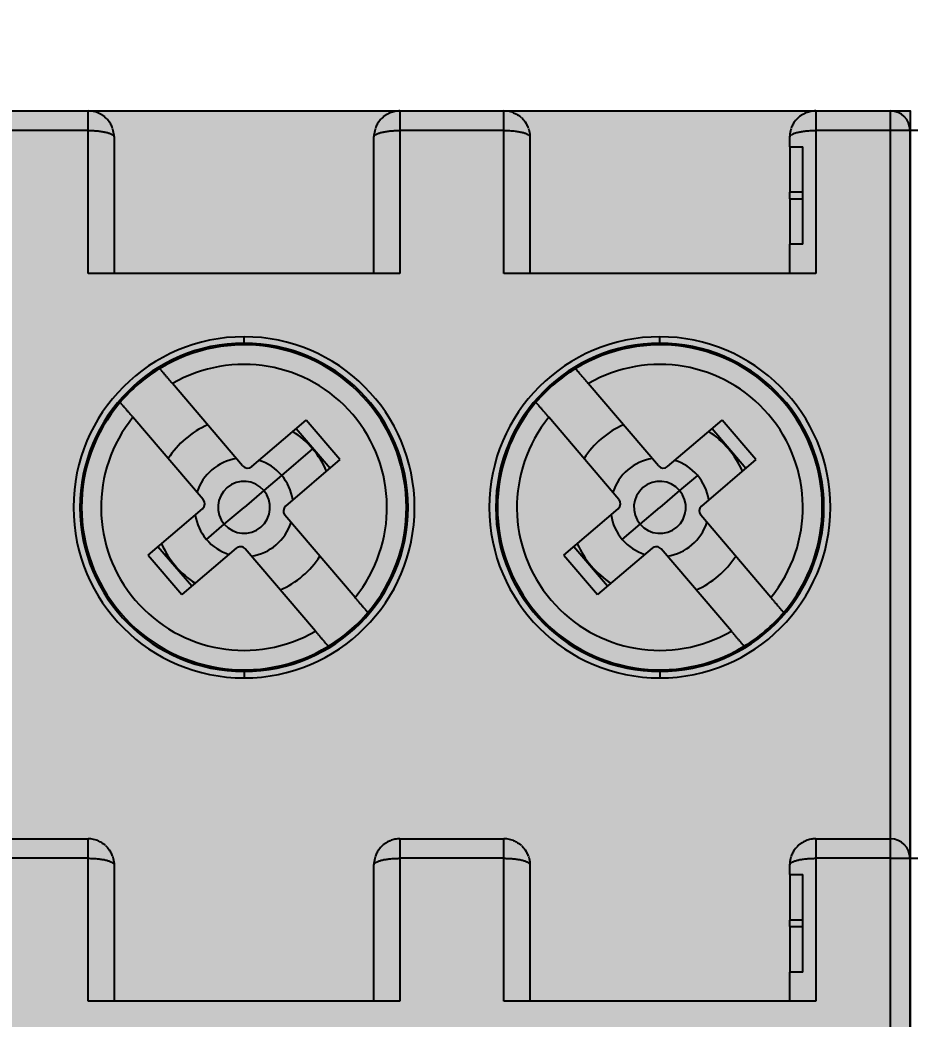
# Model space of a CAD drawing. Extents: x -20 to 1437, y -5898 to 436.
# Drawn here: x 928.25 to 941.94, y 103.17 to 118.56 of the extents above; entities that cross this region are included whole.
import ezdxf

# ---------------------------------------------------------------- set-up
doc = ezdxf.new("R2010")
doc.units = 0
doc.layers.add('MAIN-1', color=7, linetype='Continuous')
doc.layers.add('SYMS', color=7, linetype='Continuous')
doc.dimstyles.new('ISO-25', dxfattribs={"dimtxt": 2.5, "dimasz": 2.5, "dimexe": 1.25, "dimexo": 0.625, "dimtad": 1, "dimtxsty": 'Standard', "dimcen": 2.5, "dimadec": 0, "dimazin": 0, "dimtfac": 1, "dimtmove": 0, "dimatfit": 3, "dimfxl": 1, "dimarcsym": 0})

# ---------------------------------------------------------------- blocks, each defined once
blk = doc.blocks.new('*D43')
at = {"layer": 'Defpoints', "color": 0, "transparency": 16777216}
for p in [(1014.705, 432.767), (752.055, 274.435), (1014.705, -31.651)]:
    blk.add_point(p, dxfattribs=at)
at = {"layer": 'SYMS', "color": 0, "lineweight": -2, "transparency": 16777216}
for p, q in [((752.055, 275.06), (752.055, 434.017)), ((1014.705, -31.026), (1014.705, 434.017)), ((754.555, 432.767), (1012.205, 432.767))]:
    blk.add_line(p, q, dxfattribs=at)
at = {"layer": 'SYMS', "color": 0, "transparency": 16777216}
for points in [[(754.555, 433.183), (754.555, 432.35), (752.055, 432.767)], [(1012.205, 433.183), (1012.205, 432.35), (1014.705, 432.767)]]:
    blk.add_solid(points, dxfattribs=at)
at = {"layer": 'SYMS', "color": 0, "transparency": 16777216, "insert": (883.38, 434.85), "char_height": 2.5, "attachment_point": 5}
blk.add_mtext('262,65', dxfattribs=at)

msp = doc.modelspace()

# ---------------------------------------------------------------- hatches: boundary and pattern name
at = {"layer": 'SYMS', "true_color": 0x636466}
h = msp.add_hatch(color=251, dxfattribs=at)
h.dxf.hatch_style = 1
h.paths.add_polyline_path([(915.044, 38.159), (941.944, 38.159), (941.944, 117.159), (915.044, 117.159)])

# ---------------------------------------------------------------- linework, layer by layer
at = {"layer": 'MAIN-1'}
for p, q in [((927.694, 117.159), (929.294, 117.159)), ((929.294, 117.159), (934.094, 117.159)), ((929.294, 116.859), (929.294, 117.159)), ((929.315, 117.158), (929.294, 117.159)), ((929.337, 117.157), (929.315, 117.158)), ((929.358, 117.154), (929.337, 117.157)), ((929.379, 117.15), (929.358, 117.154)), ((929.401, 117.144), (929.379, 117.15)), ((929.421, 117.138), (929.401, 117.144)), ((929.442, 117.131), (929.421, 117.138)), ((929.454, 117.126), (929.442, 117.131)), ((929.467, 117.119), (929.454, 117.126)), ((929.485, 117.11), (929.467, 117.119)), ((929.504, 117.099), (929.485, 117.11)), ((933.902, 117.11), (933.883, 117.099)), ((933.92, 117.119), (933.902, 117.11)), ((933.933, 117.125), (933.92, 117.119)), ((933.943, 117.129), (933.933, 117.125)), ((933.961, 117.136), (933.943, 117.129)), ((933.979, 117.142), (933.961, 117.136)), ((933.998, 117.147), (933.979, 117.142)), ((934.017, 117.152), (933.998, 117.147)), ((934.036, 117.155), (934.017, 117.152)), ((934.055, 117.157), (934.036, 117.155)), ((934.074, 117.159), (934.055, 117.157)), ((934.094, 117.159), (934.074, 117.159)), ((934.094, 117.159), (935.694, 117.159)), ((934.094, 117.159), (934.094, 116.859)), ((935.694, 117.159), (940.494, 117.159)), ((935.715, 117.158), (935.694, 117.159)), ((935.694, 116.859), (935.694, 117.159)), ((935.737, 117.157), (935.715, 117.158)), ((935.758, 117.154), (935.737, 117.157)), ((935.779, 117.15), (935.758, 117.154)), ((935.801, 117.144), (935.779, 117.15)), ((935.821, 117.138), (935.801, 117.144)), ((935.842, 117.131), (935.821, 117.138)), ((935.842, 117.131), (935.854, 117.126)), ((935.854, 117.126), (935.867, 117.119)), ((935.867, 117.119), (935.885, 117.11)), ((935.885, 117.11), (935.904, 117.099)), ((940.302, 117.11), (940.283, 117.099)), ((940.32, 117.119), (940.302, 117.11)), ((940.333, 117.125), (940.32, 117.119)), ((940.343, 117.129), (940.333, 117.125)), ((940.361, 117.136), (940.343, 117.129)), ((940.379, 117.142), (940.361, 117.136)), ((940.398, 117.147), (940.379, 117.142)), ((940.417, 117.152), (940.398, 117.147)), ((940.436, 117.155), (940.417, 117.152)), ((940.455, 117.157), (940.436, 117.155)), ((940.474, 117.159), (940.455, 117.157)), ((940.494, 117.159), (940.474, 117.159)), ((940.494, 117.159), (941.644, 117.159)), ((940.494, 117.159), (940.494, 116.859)), ((941.644, 116.859), (941.644, 117.159)), ((929.513, 117.093), (929.504, 117.099)), ((929.52, 117.089), (929.513, 117.093)), ((929.528, 117.083), (929.52, 117.089)), ((929.535, 117.078), (929.528, 117.083)), ((929.543, 117.072), (929.535, 117.078)), ((929.55, 117.066), (929.543, 117.072)), ((929.557, 117.06), (929.55, 117.066)), ((929.564, 117.054), (929.557, 117.06)), ((929.578, 117.041), (929.564, 117.054)), ((929.591, 117.027), (929.578, 117.041)), ((929.605, 117.01), (929.591, 117.027)), ((929.62, 116.99), (929.605, 117.01)), ((929.63, 116.975), (929.62, 116.99)), ((929.634, 116.969), (929.625, 116.984)), ((929.625, 116.984), (929.63, 116.975)), ((929.643, 116.954), (929.634, 116.969)), ((929.651, 116.939), (929.643, 116.954)), ((933.745, 116.954), (933.736, 116.939)), ((933.753, 116.969), (933.745, 116.954)), ((933.763, 116.984), (933.753, 116.969)), ((933.767, 116.99), (933.757, 116.975)), ((933.757, 116.975), (933.763, 116.984)), ((933.783, 117.01), (933.767, 116.99)), ((933.796, 117.027), (933.783, 117.01)), ((933.81, 117.041), (933.796, 117.027)), ((933.823, 117.054), (933.81, 117.041)), ((933.83, 117.06), (933.823, 117.054)), ((933.837, 117.066), (933.83, 117.06)), ((933.845, 117.072), (933.837, 117.066)), ((933.852, 117.078), (933.845, 117.072)), ((933.86, 117.083), (933.852, 117.078)), ((933.867, 117.089), (933.86, 117.083)), ((933.874, 117.093), (933.867, 117.089)), ((933.883, 117.099), (933.874, 117.093)), ((935.904, 117.099), (935.913, 117.093)), ((935.913, 117.093), (935.92, 117.089)), ((935.928, 117.083), (935.92, 117.089)), ((935.935, 117.078), (935.928, 117.083)), ((935.943, 117.072), (935.935, 117.078)), ((935.95, 117.066), (935.943, 117.072)), ((935.957, 117.06), (935.95, 117.066)), ((935.964, 117.054), (935.957, 117.06)), ((935.964, 117.054), (935.978, 117.041)), ((935.978, 117.041), (935.991, 117.027)), ((935.991, 117.027), (936.005, 117.01)), ((936.005, 117.01), (936.02, 116.99)), ((936.02, 116.99), (936.03, 116.975)), ((936.034, 116.969), (936.025, 116.984)), ((936.03, 116.975), (936.025, 116.984)), ((936.043, 116.954), (936.034, 116.969)), ((936.051, 116.939), (936.043, 116.954)), ((940.145, 116.954), (940.136, 116.939)), ((940.153, 116.969), (940.145, 116.954)), ((940.163, 116.984), (940.153, 116.969)), ((940.167, 116.99), (940.157, 116.975)), ((940.157, 116.975), (940.163, 116.984)), ((940.183, 117.01), (940.167, 116.99)), ((940.196, 117.027), (940.183, 117.01)), ((940.21, 117.041), (940.196, 117.027)), ((940.223, 117.054), (940.21, 117.041)), ((940.23, 117.06), (940.223, 117.054)), ((940.237, 117.066), (940.23, 117.06)), ((940.245, 117.072), (940.237, 117.066)), ((940.252, 117.078), (940.245, 117.072)), ((940.26, 117.083), (940.252, 117.078)), ((940.267, 117.089), (940.26, 117.083)), ((940.274, 117.093), (940.267, 117.089)), ((940.283, 117.099), (940.274, 117.093)), ((929.294, 116.859), (927.694, 116.859)), ((929.294, 114.659), (929.294, 116.859)), ((929.294, 116.859), (929.311, 116.859)), ((929.311, 116.859), (929.329, 116.858)), ((929.329, 116.858), (929.346, 116.858)), ((929.346, 116.858), (929.364, 116.857)), ((929.364, 116.857), (929.381, 116.856)), ((929.381, 116.856), (929.398, 116.855)), ((929.398, 116.855), (929.415, 116.854)), ((929.415, 116.854), (929.432, 116.853)), ((929.432, 116.853), (929.449, 116.851)), ((929.449, 116.851), (929.465, 116.849)), ((929.465, 116.849), (929.481, 116.848)), ((929.481, 116.848), (929.496, 116.845)), ((929.496, 116.845), (929.511, 116.843)), ((929.511, 116.843), (929.526, 116.84)), ((929.526, 116.84), (929.54, 116.838)), ((929.54, 116.838), (929.554, 116.835)), ((929.554, 116.835), (929.568, 116.832)), ((929.568, 116.832), (929.58, 116.829)), ((929.58, 116.829), (929.593, 116.826)), ((929.593, 116.826), (929.604, 116.822)), ((929.604, 116.822), (929.615, 116.819)), ((929.615, 116.819), (929.626, 116.815)), ((929.626, 116.815), (929.636, 116.811)), ((929.636, 116.811), (929.645, 116.807)), ((929.645, 116.807), (929.653, 116.803)), ((929.658, 116.923), (929.651, 116.939)), ((929.653, 116.803), (929.661, 116.799)), ((929.665, 116.907), (929.658, 116.923)), ((929.661, 116.799), (929.667, 116.795)), ((929.671, 116.891), (929.665, 116.907)), ((929.667, 116.795), (929.673, 116.791)), ((929.677, 116.874), (929.673, 116.885)), ((929.682, 116.854), (929.677, 116.874)), ((929.687, 116.829), (929.682, 116.854)), ((929.691, 116.805), (929.687, 116.829)), ((929.693, 116.78), (929.691, 116.805)), ((933.696, 116.805), (933.694, 116.78)), ((933.7, 116.829), (933.696, 116.805)), ((933.705, 116.854), (933.7, 116.829)), ((933.711, 116.874), (933.705, 116.854)), ((933.714, 116.885), (933.711, 116.874)), ((933.714, 116.791), (933.72, 116.795)), ((933.722, 116.907), (933.716, 116.891)), ((933.72, 116.795), (933.727, 116.799)), ((933.729, 116.923), (933.722, 116.907)), ((933.727, 116.799), (933.734, 116.803)), ((933.736, 116.939), (933.729, 116.923)), ((933.734, 116.803), (933.743, 116.807)), ((933.743, 116.807), (933.752, 116.811)), ((933.752, 116.811), (933.762, 116.815)), ((933.762, 116.815), (933.772, 116.819)), ((933.772, 116.819), (933.783, 116.822)), ((933.783, 116.822), (933.795, 116.826)), ((933.795, 116.826), (933.807, 116.829)), ((933.807, 116.829), (933.82, 116.832)), ((933.82, 116.832), (933.833, 116.835)), ((933.833, 116.835), (933.847, 116.838)), ((933.847, 116.838), (933.861, 116.84)), ((933.861, 116.84), (933.876, 116.843)), ((933.876, 116.843), (933.891, 116.845)), ((933.891, 116.845), (933.907, 116.848)), ((933.907, 116.848), (933.923, 116.849)), ((933.923, 116.849), (933.939, 116.851)), ((933.939, 116.851), (933.955, 116.853)), ((933.955, 116.853), (933.972, 116.854)), ((933.972, 116.854), (933.989, 116.855)), ((933.989, 116.855), (934.006, 116.856)), ((934.006, 116.856), (934.024, 116.857)), ((934.024, 116.857), (934.041, 116.858)), ((934.041, 116.858), (934.059, 116.858)), ((934.059, 116.858), (934.076, 116.859)), ((934.076, 116.859), (934.094, 116.859)), ((935.694, 116.859), (934.094, 116.859)), ((934.094, 116.859), (934.094, 114.659)), ((935.694, 114.659), (935.694, 116.859)), ((935.694, 116.859), (935.711, 116.859)), ((935.711, 116.859), (935.729, 116.858)), ((935.729, 116.858), (935.746, 116.858)), ((935.746, 116.858), (935.764, 116.857)), ((935.764, 116.857), (935.781, 116.856)), ((935.781, 116.856), (935.798, 116.855)), ((935.798, 116.855), (935.815, 116.854)), ((935.815, 116.854), (935.832, 116.853)), ((935.832, 116.853), (935.849, 116.851)), ((935.849, 116.851), (935.865, 116.849)), ((935.865, 116.849), (935.881, 116.848)), ((935.881, 116.848), (935.896, 116.845)), ((935.896, 116.845), (935.911, 116.843)), ((935.911, 116.843), (935.926, 116.84)), ((935.926, 116.84), (935.94, 116.838)), ((935.94, 116.838), (935.954, 116.835)), ((935.954, 116.835), (935.968, 116.832)), ((935.968, 116.832), (935.98, 116.829)), ((935.98, 116.829), (935.993, 116.826)), ((935.993, 116.826), (936.004, 116.822)), ((936.004, 116.822), (936.015, 116.819)), ((936.015, 116.819), (936.026, 116.815)), ((936.026, 116.815), (936.036, 116.811)), ((936.036, 116.811), (936.045, 116.807)), ((936.045, 116.807), (936.053, 116.803)), ((936.058, 116.923), (936.051, 116.939)), ((936.053, 116.803), (936.061, 116.799)), ((936.065, 116.907), (936.058, 116.923)), ((936.061, 116.799), (936.067, 116.795)), ((936.071, 116.891), (936.065, 116.907)), ((936.067, 116.795), (936.073, 116.791)), ((936.073, 116.885), (936.077, 116.874)), ((936.077, 116.874), (936.082, 116.854)), ((936.082, 116.854), (936.087, 116.829)), ((936.087, 116.829), (936.091, 116.805)), ((936.091, 116.805), (936.093, 116.78)), ((940.096, 116.805), (940.094, 116.78)), ((940.1, 116.829), (940.096, 116.805)), ((940.105, 116.854), (940.1, 116.829)), ((940.111, 116.874), (940.105, 116.854)), ((940.114, 116.885), (940.111, 116.874)), ((940.114, 116.791), (940.12, 116.795)), ((940.122, 116.907), (940.116, 116.891)), ((940.12, 116.795), (940.127, 116.799)), ((940.129, 116.923), (940.122, 116.907)), ((940.127, 116.799), (940.134, 116.803)), ((940.136, 116.939), (940.129, 116.923)), ((940.134, 116.803), (940.143, 116.807)), ((940.143, 116.807), (940.152, 116.811)), ((940.152, 116.811), (940.162, 116.815)), ((940.162, 116.815), (940.172, 116.819)), ((940.172, 116.819), (940.183, 116.822)), ((940.183, 116.822), (940.195, 116.826)), ((940.195, 116.826), (940.207, 116.829)), ((940.207, 116.829), (940.22, 116.832)), ((940.22, 116.832), (940.233, 116.835)), ((940.233, 116.835), (940.247, 116.838)), ((940.247, 116.838), (940.261, 116.84)), ((940.261, 116.84), (940.276, 116.843)), ((940.276, 116.843), (940.291, 116.845)), ((940.291, 116.845), (940.307, 116.848)), ((940.307, 116.848), (940.323, 116.849)), ((940.323, 116.849), (940.339, 116.851)), ((940.339, 116.851), (940.355, 116.853)), ((940.355, 116.853), (940.372, 116.854)), ((940.372, 116.854), (940.389, 116.855)), ((940.389, 116.855), (940.406, 116.856)), ((940.406, 116.856), (940.424, 116.857)), ((940.424, 116.857), (940.441, 116.858)), ((940.441, 116.858), (940.459, 116.858)), ((940.459, 116.858), (940.476, 116.859)), ((940.476, 116.859), (940.494, 116.859)), ((941.644, 116.859), (940.494, 116.859)), ((940.494, 116.859), (940.494, 114.659)), ((941.644, 105.959), (941.644, 116.859)), ((941.944, 116.859), (941.644, 116.859)), ((941.944, 116.859), (941.944, 105.659)), ((941.944, 105.659), (941.944, 116.859)), ((942.244, 116.859), (941.944, 116.859)), ((929.673, 116.791), (929.679, 116.786)), ((929.679, 116.786), (929.683, 116.782)), ((929.683, 116.782), (929.687, 116.778)), ((929.687, 116.778), (929.69, 116.773)), ((929.69, 116.773), (929.692, 116.769)), ((929.692, 116.769), (929.693, 116.764)), ((929.694, 116.759), (929.693, 116.78)), ((929.693, 116.764), (929.694, 116.759)), ((929.694, 116.759), (929.694, 114.659)), ((933.694, 116.78), (933.694, 116.759)), ((933.694, 116.764), (933.695, 116.769)), ((933.694, 116.759), (933.694, 116.764)), ((933.694, 114.659), (933.694, 116.759)), ((933.695, 116.769), (933.697, 116.773)), ((933.697, 116.773), (933.7, 116.778)), ((933.7, 116.778), (933.704, 116.782)), ((933.704, 116.782), (933.709, 116.786)), ((933.709, 116.786), (933.714, 116.791)), ((936.073, 116.791), (936.079, 116.786)), ((936.079, 116.786), (936.083, 116.782)), ((936.083, 116.782), (936.087, 116.778)), ((936.087, 116.778), (936.09, 116.773)), ((936.09, 116.773), (936.092, 116.769)), ((936.092, 116.769), (936.093, 116.764)), ((936.093, 116.78), (936.094, 116.759)), ((936.093, 116.764), (936.094, 116.759)), ((936.094, 116.759), (936.094, 114.659)), ((940.094, 116.78), (940.094, 116.759)), ((940.094, 116.764), (940.095, 116.769)), ((940.094, 116.759), (940.094, 116.764)), ((940.094, 116.609), (940.094, 116.759)), ((940.095, 116.769), (940.097, 116.773)), ((940.097, 116.773), (940.1, 116.778)), ((940.1, 116.778), (940.104, 116.782)), ((940.104, 116.782), (940.109, 116.786)), ((940.109, 116.786), (940.114, 116.791)), ((940.094, 116.609), (940.094, 115.909)), ((940.094, 116.609), (940.294, 116.609)), ((940.294, 115.109), (940.294, 116.609)), ((940.094, 115.809), (940.094, 115.909)), ((940.294, 115.909), (940.094, 115.909)), ((940.094, 115.809), (940.094, 115.109)), ((940.094, 115.809), (940.294, 115.809)), ((940.094, 114.659), (940.094, 115.109)), ((940.294, 115.109), (940.094, 115.109)), ((934.094, 114.659), (929.294, 114.659)), ((940.494, 114.659), (935.694, 114.659)), ((931.694, 113.584), (931.694, 113.684)), ((938.094, 113.584), (938.094, 113.684)), ((930.396, 113.195), (930.396, 113.196)), ((930.397, 113.194), (930.396, 113.195)), ((930.396, 113.195), (930.396, 113.195)), ((930.399, 113.192), (930.397, 113.194)), ((930.401, 113.19), (930.399, 113.192)), ((930.403, 113.187), (930.401, 113.19)), ((930.405, 113.184), (930.403, 113.187)), ((930.408, 113.181), (930.405, 113.184)), ((930.411, 113.177), (930.408, 113.181)), ((930.415, 113.173), (930.411, 113.177)), ((930.419, 113.168), (930.415, 113.173)), ((930.423, 113.163), (930.419, 113.168)), ((930.428, 113.158), (930.423, 113.163)), ((930.433, 113.152), (930.428, 113.158)), ((930.438, 113.146), (930.433, 113.152)), ((930.444, 113.139), (930.438, 113.146)), ((930.45, 113.132), (930.444, 113.139)), ((930.456, 113.125), (930.45, 113.132)), ((930.463, 113.117), (930.456, 113.125)), ((930.469, 113.109), (930.463, 113.117)), ((930.476, 113.101), (930.469, 113.109)), ((930.484, 113.092), (930.476, 113.101)), ((936.796, 113.195), (936.796, 113.196)), ((936.797, 113.194), (936.796, 113.195)), ((936.796, 113.195), (936.796, 113.195)), ((936.799, 113.192), (936.797, 113.194)), ((936.801, 113.19), (936.799, 113.192)), ((936.803, 113.187), (936.801, 113.19)), ((936.805, 113.184), (936.803, 113.187)), ((936.808, 113.181), (936.805, 113.184)), ((936.811, 113.177), (936.808, 113.181)), ((936.815, 113.173), (936.811, 113.177)), ((936.819, 113.168), (936.815, 113.173)), ((936.823, 113.163), (936.819, 113.168)), ((936.828, 113.158), (936.823, 113.163)), ((936.833, 113.152), (936.828, 113.158)), ((936.838, 113.146), (936.833, 113.152)), ((936.844, 113.139), (936.838, 113.146)), ((936.85, 113.132), (936.844, 113.139)), ((936.856, 113.125), (936.85, 113.132)), ((936.863, 113.117), (936.856, 113.125)), ((936.869, 113.109), (936.863, 113.117)), ((936.876, 113.101), (936.869, 113.109)), ((936.884, 113.092), (936.876, 113.101)), ((930.491, 113.084), (930.484, 113.092)), ((930.499, 113.075), (930.491, 113.084)), ((930.507, 113.065), (930.499, 113.075)), ((930.515, 113.056), (930.507, 113.065)), ((930.523, 113.046), (930.515, 113.056)), ((930.532, 113.036), (930.523, 113.046)), ((930.54, 113.026), (930.532, 113.036)), ((930.549, 113.016), (930.54, 113.026)), ((930.558, 113.006), (930.549, 113.016)), ((930.567, 112.995), (930.558, 113.006)), ((930.575, 112.985), (930.567, 112.995)), ((930.584, 112.975), (930.575, 112.985)), ((930.593, 112.964), (930.584, 112.975)), ((931.673, 111.699), (930.593, 112.964)), ((936.891, 113.084), (936.884, 113.092)), ((936.899, 113.075), (936.891, 113.084)), ((936.907, 113.065), (936.899, 113.075)), ((936.915, 113.056), (936.907, 113.065)), ((936.923, 113.046), (936.915, 113.056)), ((936.932, 113.036), (936.923, 113.046)), ((936.94, 113.026), (936.932, 113.036)), ((936.949, 113.016), (936.94, 113.026)), ((936.958, 113.006), (936.949, 113.016)), ((936.967, 112.995), (936.958, 113.006)), ((936.975, 112.985), (936.967, 112.995)), ((936.984, 112.975), (936.975, 112.985)), ((936.993, 112.964), (936.984, 112.975)), ((938.073, 111.699), (936.993, 112.964)), ((929.788, 112.675), (929.787, 112.676)), ((929.787, 112.676), (929.787, 112.676)), ((929.789, 112.674), (929.788, 112.675)), ((929.79, 112.673), (929.789, 112.674)), ((929.792, 112.67), (929.79, 112.673)), ((929.794, 112.668), (929.792, 112.67)), ((929.797, 112.665), (929.794, 112.668)), ((929.8, 112.662), (929.797, 112.665)), ((929.803, 112.658), (929.8, 112.662)), ((929.807, 112.654), (929.803, 112.658)), ((929.81, 112.649), (929.807, 112.654)), ((929.815, 112.644), (929.81, 112.649)), ((929.819, 112.638), (929.815, 112.644)), ((929.824, 112.633), (929.819, 112.638)), ((936.188, 112.675), (936.187, 112.676)), ((936.187, 112.676), (936.187, 112.676)), ((936.189, 112.674), (936.188, 112.675)), ((936.19, 112.673), (936.189, 112.674)), ((936.192, 112.67), (936.19, 112.673)), ((936.194, 112.668), (936.192, 112.67)), ((936.197, 112.665), (936.194, 112.668)), ((936.2, 112.662), (936.197, 112.665)), ((936.203, 112.658), (936.2, 112.662)), ((936.207, 112.654), (936.203, 112.658)), ((936.21, 112.649), (936.207, 112.654)), ((936.215, 112.644), (936.21, 112.649)), ((936.219, 112.638), (936.215, 112.644)), ((936.224, 112.633), (936.219, 112.638)), ((929.83, 112.626), (929.824, 112.633)), ((929.835, 112.62), (929.83, 112.626)), ((929.841, 112.613), (929.835, 112.62)), ((929.848, 112.605), (929.841, 112.613)), ((929.854, 112.598), (929.848, 112.605)), ((929.861, 112.59), (929.854, 112.598)), ((929.868, 112.582), (929.861, 112.59)), ((929.875, 112.573), (929.868, 112.582)), ((929.883, 112.564), (929.875, 112.573)), ((929.891, 112.555), (929.883, 112.564)), ((929.898, 112.546), (929.891, 112.555)), ((929.907, 112.536), (929.898, 112.546)), ((929.915, 112.527), (929.907, 112.536)), ((929.923, 112.517), (929.915, 112.527)), ((929.932, 112.507), (929.923, 112.517)), ((929.94, 112.497), (929.932, 112.507)), ((929.949, 112.486), (929.94, 112.497)), ((929.958, 112.476), (929.949, 112.486)), ((936.23, 112.626), (936.224, 112.633)), ((936.235, 112.62), (936.23, 112.626)), ((936.241, 112.613), (936.235, 112.62)), ((936.248, 112.605), (936.241, 112.613)), ((936.254, 112.598), (936.248, 112.605)), ((936.261, 112.59), (936.254, 112.598)), ((936.268, 112.582), (936.261, 112.59)), ((936.275, 112.573), (936.268, 112.582)), ((936.283, 112.564), (936.275, 112.573)), ((936.291, 112.555), (936.283, 112.564)), ((936.298, 112.546), (936.291, 112.555)), ((936.307, 112.536), (936.298, 112.546)), ((936.315, 112.527), (936.307, 112.536)), ((936.323, 112.517), (936.315, 112.527)), ((936.332, 112.507), (936.323, 112.517)), ((936.34, 112.497), (936.332, 112.507)), ((936.349, 112.486), (936.34, 112.497)), ((936.358, 112.476), (936.349, 112.486)), ((929.967, 112.466), (929.958, 112.476)), ((929.976, 112.455), (929.967, 112.466)), ((929.985, 112.445), (929.976, 112.455)), ((931.065, 111.18), (929.985, 112.445)), ((931.814, 111.688), (932.651, 112.402)), ((933.17, 111.794), (932.651, 112.402)), ((936.367, 112.466), (936.358, 112.476)), ((936.376, 112.455), (936.367, 112.466)), ((936.385, 112.445), (936.376, 112.455)), ((937.465, 111.18), (936.385, 112.445)), ((938.214, 111.688), (939.051, 112.402)), ((939.57, 111.794), (939.051, 112.402)), ((932.499, 112.272), (933.018, 111.664)), ((938.899, 112.272), (939.418, 111.664)), ((932.749, 111.96), (932.272, 111.552)), ((933.17, 111.794), (932.334, 111.079)), ((939.57, 111.794), (938.734, 111.079)), ((932.272, 111.552), (931.998, 111.319)), ((938.672, 111.552), (938.398, 111.319)), ((931.998, 111.319), (931.694, 111.059)), ((938.398, 111.319), (938.094, 111.059)), ((930.217, 110.324), (931.054, 111.039)), ((931.389, 110.799), (931.694, 111.059)), ((936.617, 110.324), (937.454, 111.039)), ((937.789, 110.799), (938.094, 111.059)), ((931.116, 110.566), (931.389, 110.799)), ((933.402, 109.673), (932.323, 110.938)), ((937.516, 110.566), (937.789, 110.799)), ((939.802, 109.673), (938.723, 110.938)), ((930.889, 109.846), (930.369, 110.454)), ((931.573, 110.43), (930.736, 109.716)), ((932.794, 109.154), (931.714, 110.419)), ((937.289, 109.846), (936.769, 110.454)), ((937.973, 110.43), (937.136, 109.716)), ((939.194, 109.154), (938.114, 110.419)), ((930.217, 110.324), (930.736, 109.716)), ((936.617, 110.324), (937.136, 109.716)), ((933.411, 109.663), (933.402, 109.673)), ((933.42, 109.652), (933.411, 109.663)), ((933.429, 109.642), (933.42, 109.652)), ((933.438, 109.632), (933.429, 109.642)), ((933.447, 109.621), (933.438, 109.632)), ((933.456, 109.611), (933.447, 109.621)), ((933.464, 109.601), (933.456, 109.611)), ((933.473, 109.591), (933.464, 109.601)), ((933.481, 109.582), (933.473, 109.591)), ((933.489, 109.572), (933.481, 109.582)), ((933.497, 109.563), (933.489, 109.572)), ((933.505, 109.554), (933.497, 109.563)), ((939.811, 109.663), (939.802, 109.673)), ((939.82, 109.652), (939.811, 109.663)), ((939.829, 109.642), (939.82, 109.652)), ((939.838, 109.632), (939.829, 109.642)), ((939.847, 109.621), (939.838, 109.632)), ((939.856, 109.611), (939.847, 109.621)), ((939.864, 109.601), (939.856, 109.611)), ((939.873, 109.591), (939.864, 109.601)), ((939.881, 109.582), (939.873, 109.591)), ((939.889, 109.572), (939.881, 109.582)), ((939.897, 109.563), (939.889, 109.572)), ((939.905, 109.554), (939.897, 109.563)), ((933.512, 109.545), (933.505, 109.554)), ((933.519, 109.536), (933.512, 109.545)), ((933.526, 109.528), (933.519, 109.536)), ((933.533, 109.52), (933.526, 109.528)), ((933.54, 109.513), (933.533, 109.52)), ((933.546, 109.505), (933.54, 109.513)), ((933.552, 109.498), (933.546, 109.505)), ((933.558, 109.492), (933.552, 109.498)), ((933.563, 109.485), (933.558, 109.492)), ((933.568, 109.48), (933.563, 109.485)), ((933.573, 109.474), (933.568, 109.48)), ((933.577, 109.469), (933.573, 109.474)), ((933.581, 109.464), (933.577, 109.469)), ((933.584, 109.46), (933.581, 109.464)), ((933.588, 109.456), (933.584, 109.46)), ((933.591, 109.453), (933.588, 109.456)), ((933.593, 109.45), (933.591, 109.453)), ((933.595, 109.447), (933.593, 109.45)), ((933.597, 109.445), (933.595, 109.447)), ((933.598, 109.444), (933.597, 109.445)), ((933.599, 109.443), (933.598, 109.444)), ((933.6, 109.442), (933.599, 109.443)), ((933.6, 109.442), (933.6, 109.442)), ((939.912, 109.545), (939.905, 109.554)), ((939.919, 109.536), (939.912, 109.545)), ((939.926, 109.528), (939.919, 109.536)), ((939.933, 109.52), (939.926, 109.528)), ((939.94, 109.513), (939.933, 109.52)), ((939.946, 109.505), (939.94, 109.513)), ((939.952, 109.498), (939.946, 109.505)), ((939.958, 109.492), (939.952, 109.498)), ((939.963, 109.485), (939.958, 109.492)), ((939.968, 109.48), (939.963, 109.485)), ((939.973, 109.474), (939.968, 109.48)), ((939.977, 109.469), (939.973, 109.474)), ((939.981, 109.464), (939.977, 109.469)), ((939.984, 109.46), (939.981, 109.464)), ((939.988, 109.456), (939.984, 109.46)), ((939.991, 109.453), (939.988, 109.456)), ((939.993, 109.45), (939.991, 109.453)), ((939.995, 109.447), (939.993, 109.45)), ((939.997, 109.445), (939.995, 109.447)), ((939.998, 109.444), (939.997, 109.445)), ((939.999, 109.443), (939.998, 109.444)), ((940, 109.442), (939.999, 109.443)), ((940, 109.442), (940, 109.442)), ((932.803, 109.143), (932.794, 109.154)), ((932.812, 109.133), (932.803, 109.143)), ((932.821, 109.122), (932.812, 109.133)), ((932.83, 109.112), (932.821, 109.122)), ((932.838, 109.102), (932.83, 109.112)), ((932.847, 109.092), (932.838, 109.102)), ((939.203, 109.143), (939.194, 109.154)), ((939.212, 109.133), (939.203, 109.143)), ((939.221, 109.122), (939.212, 109.133)), ((939.23, 109.112), (939.221, 109.122)), ((939.238, 109.102), (939.23, 109.112)), ((939.247, 109.092), (939.238, 109.102)), ((932.856, 109.082), (932.847, 109.092)), ((932.864, 109.072), (932.856, 109.082)), ((932.872, 109.062), (932.864, 109.072)), ((932.881, 109.053), (932.872, 109.062)), ((932.888, 109.043), (932.881, 109.053)), ((932.896, 109.034), (932.888, 109.043)), ((932.904, 109.025), (932.896, 109.034)), ((932.911, 109.017), (932.904, 109.025)), ((932.918, 109.009), (932.911, 109.017)), ((932.925, 109.001), (932.918, 109.009)), ((932.931, 108.993), (932.925, 109.001)), ((932.938, 108.986), (932.931, 108.993)), ((932.943, 108.979), (932.938, 108.986)), ((932.949, 108.972), (932.943, 108.979)), ((932.954, 108.966), (932.949, 108.972)), ((932.959, 108.96), (932.954, 108.966)), ((932.964, 108.955), (932.959, 108.96)), ((932.968, 108.95), (932.964, 108.955)), ((932.972, 108.945), (932.968, 108.95)), ((939.256, 109.082), (939.247, 109.092)), ((939.264, 109.072), (939.256, 109.082)), ((939.272, 109.062), (939.264, 109.072)), ((939.281, 109.053), (939.272, 109.062)), ((939.288, 109.043), (939.281, 109.053)), ((939.296, 109.034), (939.288, 109.043)), ((939.304, 109.025), (939.296, 109.034)), ((939.311, 109.017), (939.304, 109.025)), ((939.318, 109.009), (939.311, 109.017)), ((939.325, 109.001), (939.318, 109.009)), ((939.331, 108.993), (939.325, 109.001)), ((939.338, 108.986), (939.331, 108.993)), ((939.343, 108.979), (939.338, 108.986)), ((939.349, 108.972), (939.343, 108.979)), ((939.354, 108.966), (939.349, 108.972)), ((939.359, 108.96), (939.354, 108.966)), ((939.364, 108.955), (939.359, 108.96)), ((939.368, 108.95), (939.364, 108.955)), ((939.372, 108.945), (939.368, 108.95)), ((932.976, 108.941), (932.972, 108.945)), ((932.979, 108.937), (932.976, 108.941)), ((932.982, 108.933), (932.979, 108.937)), ((932.985, 108.931), (932.982, 108.933)), ((932.987, 108.928), (932.985, 108.931)), ((932.989, 108.926), (932.987, 108.928)), ((932.99, 108.924), (932.989, 108.926)), ((932.991, 108.923), (932.99, 108.924)), ((932.992, 108.923), (932.991, 108.923)), ((932.992, 108.922), (932.992, 108.923)), ((939.376, 108.941), (939.372, 108.945)), ((939.379, 108.937), (939.376, 108.941)), ((939.382, 108.933), (939.379, 108.937)), ((939.385, 108.931), (939.382, 108.933)), ((939.387, 108.928), (939.385, 108.931)), ((939.389, 108.926), (939.387, 108.928)), ((939.39, 108.924), (939.389, 108.926)), ((939.391, 108.923), (939.39, 108.924)), ((939.392, 108.923), (939.391, 108.923)), ((939.392, 108.922), (939.392, 108.923)), ((931.694, 108.534), (931.694, 108.434)), ((938.094, 108.534), (938.094, 108.434)), ((927.694, 105.959), (929.294, 105.959)), ((929.315, 105.958), (929.294, 105.959)), ((929.294, 105.659), (929.294, 105.959)), ((929.337, 105.957), (929.315, 105.958)), ((929.358, 105.954), (929.337, 105.957)), ((929.379, 105.95), (929.358, 105.954)), ((929.401, 105.944), (929.379, 105.95)), ((929.421, 105.938), (929.401, 105.944)), ((929.442, 105.931), (929.421, 105.938)), ((929.442, 105.931), (929.454, 105.926)), ((929.454, 105.926), (929.467, 105.919)), ((929.467, 105.919), (929.485, 105.91)), ((929.485, 105.91), (929.504, 105.899)), ((929.504, 105.899), (929.513, 105.893)), ((929.513, 105.893), (929.52, 105.889)), ((929.528, 105.883), (929.52, 105.889)), ((929.535, 105.878), (929.528, 105.883)), ((929.543, 105.872), (929.535, 105.878)), ((929.55, 105.866), (929.543, 105.872)), ((933.845, 105.872), (933.837, 105.866)), ((933.852, 105.878), (933.845, 105.872)), ((933.86, 105.883), (933.852, 105.878)), ((933.867, 105.889), (933.86, 105.883)), ((933.874, 105.893), (933.867, 105.889)), ((933.883, 105.899), (933.874, 105.893)), ((933.902, 105.91), (933.883, 105.899)), ((933.92, 105.919), (933.902, 105.91)), ((933.933, 105.925), (933.92, 105.919)), ((933.943, 105.929), (933.933, 105.925)), ((933.961, 105.936), (933.943, 105.929)), ((933.979, 105.942), (933.961, 105.936)), ((933.998, 105.947), (933.979, 105.942)), ((934.017, 105.952), (933.998, 105.947)), ((934.036, 105.955), (934.017, 105.952)), ((934.055, 105.957), (934.036, 105.955)), ((934.074, 105.959), (934.055, 105.957)), ((934.094, 105.959), (934.074, 105.959)), ((934.094, 105.959), (935.694, 105.959)), ((934.094, 105.959), (934.094, 105.659)), ((935.715, 105.958), (935.694, 105.959)), ((935.694, 105.659), (935.694, 105.959)), ((935.737, 105.957), (935.715, 105.958)), ((935.758, 105.954), (935.737, 105.957)), ((935.779, 105.95), (935.758, 105.954)), ((935.801, 105.944), (935.779, 105.95)), ((935.821, 105.938), (935.801, 105.944)), ((935.842, 105.931), (935.821, 105.938)), ((935.842, 105.931), (935.854, 105.926)), ((935.854, 105.926), (935.867, 105.919)), ((935.867, 105.919), (935.885, 105.91)), ((935.885, 105.91), (935.904, 105.899)), ((935.904, 105.899), (935.913, 105.893)), ((935.913, 105.893), (935.92, 105.889)), ((935.928, 105.883), (935.92, 105.889)), ((935.935, 105.878), (935.928, 105.883)), ((935.943, 105.872), (935.935, 105.878)), ((935.95, 105.866), (935.943, 105.872)), ((940.245, 105.872), (940.237, 105.866)), ((940.252, 105.878), (940.245, 105.872)), ((940.26, 105.883), (940.252, 105.878)), ((940.267, 105.889), (940.26, 105.883)), ((940.274, 105.893), (940.267, 105.889)), ((940.283, 105.899), (940.274, 105.893)), ((940.302, 105.91), (940.283, 105.899)), ((940.32, 105.919), (940.302, 105.91)), ((940.333, 105.925), (940.32, 105.919)), ((940.343, 105.929), (940.333, 105.925)), ((940.361, 105.936), (940.343, 105.929)), ((940.379, 105.942), (940.361, 105.936)), ((940.398, 105.947), (940.379, 105.942)), ((940.417, 105.952), (940.398, 105.947)), ((940.436, 105.955), (940.417, 105.952)), ((940.455, 105.957), (940.436, 105.955)), ((940.474, 105.959), (940.455, 105.957)), ((940.494, 105.959), (940.474, 105.959)), ((940.494, 105.959), (941.644, 105.959)), ((940.494, 105.959), (940.494, 105.659)), ((941.644, 105.659), (941.644, 105.959)), ((929.557, 105.86), (929.55, 105.866)), ((929.564, 105.854), (929.557, 105.86)), ((929.564, 105.854), (929.578, 105.841)), ((929.578, 105.841), (929.591, 105.827)), ((929.591, 105.827), (929.605, 105.81)), ((929.605, 105.81), (929.62, 105.79)), ((929.62, 105.79), (929.63, 105.775)), ((929.634, 105.769), (929.625, 105.784)), ((929.63, 105.775), (929.625, 105.784)), ((929.643, 105.754), (929.634, 105.769)), ((929.651, 105.739), (929.643, 105.754)), ((929.658, 105.723), (929.651, 105.739)), ((929.665, 105.707), (929.658, 105.723)), ((933.729, 105.723), (933.722, 105.707)), ((933.736, 105.739), (933.729, 105.723)), ((933.745, 105.754), (933.736, 105.739)), ((933.753, 105.769), (933.745, 105.754)), ((933.763, 105.784), (933.753, 105.769)), ((933.767, 105.79), (933.757, 105.775)), ((933.757, 105.775), (933.763, 105.784)), ((933.783, 105.81), (933.767, 105.79)), ((933.796, 105.827), (933.783, 105.81)), ((933.81, 105.841), (933.796, 105.827)), ((933.823, 105.854), (933.81, 105.841)), ((933.83, 105.86), (933.823, 105.854)), ((933.837, 105.866), (933.83, 105.86)), ((935.957, 105.86), (935.95, 105.866)), ((935.964, 105.854), (935.957, 105.86)), ((935.964, 105.854), (935.978, 105.841)), ((935.978, 105.841), (935.991, 105.827)), ((935.991, 105.827), (936.005, 105.81)), ((936.005, 105.81), (936.02, 105.79)), ((936.02, 105.79), (936.03, 105.775)), ((936.034, 105.769), (936.025, 105.784)), ((936.03, 105.775), (936.025, 105.784)), ((936.043, 105.754), (936.034, 105.769)), ((936.051, 105.739), (936.043, 105.754)), ((936.058, 105.723), (936.051, 105.739)), ((936.065, 105.707), (936.058, 105.723)), ((940.129, 105.723), (940.122, 105.707)), ((940.136, 105.739), (940.129, 105.723)), ((940.145, 105.754), (940.136, 105.739)), ((940.153, 105.769), (940.145, 105.754)), ((940.163, 105.784), (940.153, 105.769)), ((940.167, 105.79), (940.157, 105.775)), ((940.157, 105.775), (940.163, 105.784)), ((940.183, 105.81), (940.167, 105.79)), ((940.196, 105.827), (940.183, 105.81)), ((940.21, 105.841), (940.196, 105.827)), ((940.223, 105.854), (940.21, 105.841)), ((940.23, 105.86), (940.223, 105.854)), ((940.237, 105.866), (940.23, 105.86)), ((929.294, 105.659), (927.694, 105.659)), ((929.294, 103.459), (929.294, 105.659)), ((929.294, 105.659), (929.311, 105.659)), ((929.311, 105.659), (929.329, 105.658)), ((929.329, 105.658), (929.346, 105.658)), ((929.346, 105.658), (929.364, 105.657)), ((929.364, 105.657), (929.381, 105.656)), ((929.381, 105.656), (929.398, 105.655)), ((929.398, 105.655), (929.415, 105.654)), ((929.415, 105.654), (929.432, 105.653)), ((929.432, 105.653), (929.449, 105.651)), ((929.449, 105.651), (929.465, 105.649)), ((929.465, 105.649), (929.481, 105.648)), ((929.481, 105.648), (929.496, 105.645)), ((929.496, 105.645), (929.511, 105.643)), ((929.511, 105.643), (929.526, 105.64)), ((929.526, 105.64), (929.54, 105.638)), ((929.54, 105.638), (929.554, 105.635)), ((929.554, 105.635), (929.568, 105.632)), ((929.568, 105.632), (929.58, 105.629)), ((929.58, 105.629), (929.593, 105.626)), ((929.593, 105.626), (929.604, 105.622)), ((929.604, 105.622), (929.615, 105.619)), ((929.615, 105.619), (929.626, 105.615)), ((929.626, 105.615), (929.636, 105.611)), ((929.636, 105.611), (929.645, 105.607)), ((929.645, 105.607), (929.653, 105.603)), ((929.653, 105.603), (929.661, 105.599)), ((929.661, 105.599), (929.667, 105.595)), ((929.671, 105.691), (929.665, 105.707)), ((929.667, 105.595), (929.673, 105.591)), ((929.673, 105.685), (929.677, 105.674)), ((929.673, 105.591), (929.679, 105.586)), ((929.677, 105.674), (929.682, 105.654)), ((929.679, 105.586), (929.683, 105.582)), ((929.682, 105.654), (929.687, 105.629)), ((929.683, 105.582), (929.687, 105.578)), ((929.687, 105.629), (929.691, 105.605)), ((929.687, 105.578), (929.69, 105.573)), ((929.69, 105.573), (929.692, 105.569)), ((929.691, 105.605), (929.693, 105.58)), ((929.692, 105.569), (929.693, 105.564)), ((929.693, 105.58), (929.694, 105.559)), ((929.693, 105.564), (929.694, 105.559)), ((933.696, 105.605), (933.694, 105.58)), ((933.694, 105.58), (933.694, 105.559)), ((933.694, 105.564), (933.695, 105.569)), ((933.694, 105.559), (933.694, 105.564)), ((933.695, 105.569), (933.697, 105.573)), ((933.7, 105.629), (933.696, 105.605)), ((933.697, 105.573), (933.7, 105.578)), ((933.705, 105.654), (933.7, 105.629)), ((933.7, 105.578), (933.704, 105.582)), ((933.704, 105.582), (933.709, 105.586)), ((933.711, 105.674), (933.705, 105.654)), ((933.709, 105.586), (933.714, 105.591)), ((933.714, 105.685), (933.711, 105.674)), ((933.714, 105.591), (933.72, 105.595)), ((933.722, 105.707), (933.716, 105.691)), ((933.72, 105.595), (933.727, 105.599)), ((933.727, 105.599), (933.734, 105.603)), ((933.734, 105.603), (933.743, 105.607)), ((933.743, 105.607), (933.752, 105.611)), ((933.752, 105.611), (933.762, 105.615)), ((933.762, 105.615), (933.772, 105.619)), ((933.772, 105.619), (933.783, 105.622)), ((933.783, 105.622), (933.795, 105.626)), ((933.795, 105.626), (933.807, 105.629)), ((933.807, 105.629), (933.82, 105.632)), ((933.82, 105.632), (933.833, 105.635)), ((933.833, 105.635), (933.847, 105.638)), ((933.847, 105.638), (933.861, 105.64)), ((933.861, 105.64), (933.876, 105.643)), ((933.876, 105.643), (933.891, 105.645)), ((933.891, 105.645), (933.907, 105.648)), ((933.907, 105.648), (933.923, 105.649)), ((933.923, 105.649), (933.939, 105.651)), ((933.939, 105.651), (933.955, 105.653)), ((933.955, 105.653), (933.972, 105.654)), ((933.972, 105.654), (933.989, 105.655)), ((933.989, 105.655), (934.006, 105.656)), ((934.006, 105.656), (934.024, 105.657)), ((934.024, 105.657), (934.041, 105.658)), ((934.041, 105.658), (934.059, 105.658)), ((934.059, 105.658), (934.076, 105.659)), ((934.076, 105.659), (934.094, 105.659)), ((935.694, 105.659), (934.094, 105.659)), ((934.094, 105.659), (934.094, 103.459)), ((935.694, 103.459), (935.694, 105.659)), ((935.694, 105.659), (935.711, 105.659)), ((935.711, 105.659), (935.729, 105.658)), ((935.729, 105.658), (935.746, 105.658)), ((935.746, 105.658), (935.764, 105.657)), ((935.764, 105.657), (935.781, 105.656)), ((935.781, 105.656), (935.798, 105.655)), ((935.798, 105.655), (935.815, 105.654)), ((935.815, 105.654), (935.832, 105.653)), ((935.832, 105.653), (935.849, 105.651)), ((935.849, 105.651), (935.865, 105.649)), ((935.865, 105.649), (935.881, 105.648)), ((935.881, 105.648), (935.896, 105.645)), ((935.896, 105.645), (935.911, 105.643)), ((935.911, 105.643), (935.926, 105.64)), ((935.926, 105.64), (935.94, 105.638)), ((935.94, 105.638), (935.954, 105.635)), ((935.954, 105.635), (935.968, 105.632)), ((935.968, 105.632), (935.98, 105.629)), ((935.98, 105.629), (935.993, 105.626)), ((935.993, 105.626), (936.004, 105.622)), ((936.004, 105.622), (936.015, 105.619)), ((936.015, 105.619), (936.026, 105.615)), ((936.026, 105.615), (936.036, 105.611)), ((936.036, 105.611), (936.045, 105.607)), ((936.045, 105.607), (936.053, 105.603)), ((936.053, 105.603), (936.061, 105.599)), ((936.061, 105.599), (936.067, 105.595)), ((936.071, 105.691), (936.065, 105.707)), ((936.067, 105.595), (936.073, 105.591)), ((936.073, 105.685), (936.077, 105.674)), ((936.073, 105.591), (936.079, 105.586)), ((936.077, 105.674), (936.082, 105.654)), ((936.079, 105.586), (936.083, 105.582)), ((936.082, 105.654), (936.087, 105.629)), ((936.083, 105.582), (936.087, 105.578)), ((936.087, 105.629), (936.091, 105.605)), ((936.087, 105.578), (936.09, 105.573)), ((936.09, 105.573), (936.092, 105.569)), ((936.091, 105.605), (936.093, 105.58)), ((936.092, 105.569), (936.093, 105.564)), ((936.093, 105.58), (936.094, 105.559)), ((936.093, 105.564), (936.094, 105.559)), ((940.096, 105.605), (940.094, 105.58)), ((940.094, 105.58), (940.094, 105.559)), ((940.094, 105.564), (940.095, 105.569)), ((940.094, 105.559), (940.094, 105.564)), ((940.095, 105.569), (940.097, 105.573)), ((940.1, 105.629), (940.096, 105.605)), ((940.097, 105.573), (940.1, 105.578)), ((940.105, 105.654), (940.1, 105.629)), ((940.1, 105.578), (940.104, 105.582)), ((940.104, 105.582), (940.109, 105.586)), ((940.111, 105.674), (940.105, 105.654)), ((940.109, 105.586), (940.114, 105.591)), ((940.114, 105.685), (940.111, 105.674)), ((940.114, 105.591), (940.12, 105.595)), ((940.122, 105.707), (940.116, 105.691)), ((940.12, 105.595), (940.127, 105.599)), ((940.127, 105.599), (940.134, 105.603)), ((940.134, 105.603), (940.143, 105.607)), ((940.143, 105.607), (940.152, 105.611)), ((940.152, 105.611), (940.162, 105.615)), ((940.162, 105.615), (940.172, 105.619)), ((940.172, 105.619), (940.183, 105.622)), ((940.183, 105.622), (940.195, 105.626)), ((940.195, 105.626), (940.207, 105.629)), ((940.207, 105.629), (940.22, 105.632)), ((940.22, 105.632), (940.233, 105.635)), ((940.233, 105.635), (940.247, 105.638)), ((940.247, 105.638), (940.261, 105.64)), ((940.261, 105.64), (940.276, 105.643)), ((940.276, 105.643), (940.291, 105.645)), ((940.291, 105.645), (940.307, 105.648)), ((940.307, 105.648), (940.323, 105.649)), ((940.323, 105.649), (940.339, 105.651)), ((940.339, 105.651), (940.355, 105.653)), ((940.355, 105.653), (940.372, 105.654)), ((940.372, 105.654), (940.389, 105.655)), ((940.389, 105.655), (940.406, 105.656)), ((940.406, 105.656), (940.424, 105.657)), ((940.424, 105.657), (940.441, 105.658)), ((940.441, 105.658), (940.459, 105.658)), ((940.459, 105.658), (940.476, 105.659)), ((940.476, 105.659), (940.494, 105.659)), ((941.644, 105.659), (940.494, 105.659)), ((940.494, 105.659), (940.494, 103.459)), ((941.644, 96.059), (941.644, 105.659)), ((941.644, 105.659), (941.944, 105.659)), ((941.944, 105.659), (941.944, 96.059)), ((941.944, 96.059), (941.944, 105.659)), ((941.944, 105.659), (942.244, 105.659)), ((929.694, 105.559), (929.694, 103.459)), ((933.694, 103.459), (933.694, 105.559)), ((936.094, 105.559), (936.094, 103.459)), ((940.094, 105.409), (940.094, 105.559)), ((940.094, 105.409), (940.094, 104.709)), ((940.094, 105.409), (940.294, 105.409)), ((940.294, 103.909), (940.294, 105.409)), ((940.094, 104.609), (940.094, 104.709)), ((940.294, 104.709), (940.094, 104.709)), ((940.094, 104.609), (940.094, 103.909)), ((940.094, 104.609), (940.294, 104.609)), ((940.094, 103.459), (940.094, 103.909)), ((940.294, 103.909), (940.094, 103.909)), ((934.094, 103.459), (929.294, 103.459)), ((940.494, 103.459), (935.694, 103.459))]:
    msp.add_line(p, q, dxfattribs=at)
for centre, radius, start, end in [((941.644, 116.859), 0.3, 0, 90), ((931.694, 111.059), 2.625, 0, 180), ((931.694, 111.059), 2.525, 90, 270), ((931.694, 111.059), 2.525, 270, 90), ((938.094, 111.059), 2.625, 0, 180), ((938.094, 111.059), 2.525, 90, 270), ((938.094, 111.059), 2.525, 270, 90), ((931.694, 111.059), 2.5, 319.6927, 121.2789), ((938.094, 111.059), 2.5, 319.6927, 121.2789), ((931.694, 111.059), 2.2, 320.9615, 120.0101), ((938.094, 111.059), 2.2, 320.9615, 120.0101), ((931.694, 111.059), 2.5, 121.2789, 130.4858), ((938.094, 111.059), 2.5, 121.2789, 130.4858), ((931.694, 111.059), 2.5, 130.4858, 139.6927), ((938.094, 111.059), 2.5, 130.4858, 139.6927), ((931.694, 111.059), 2.5, 139.6927, 301.2789), ((938.094, 111.059), 2.5, 139.6927, 301.2789), ((931.694, 111.059), 2.2, 140.9615, 300.0101), ((938.094, 111.059), 2.2, 140.9615, 300.0101), ((931.694, 111.059), 1.388, 113.7325, 147.2391), ((931.694, 111.059), 1.388, 40.4858, 57.239), ((938.094, 111.059), 1.388, 113.7325, 147.2391), ((938.094, 111.059), 1.388, 40.4858, 57.239), ((931.694, 111.059), 1.388, 23.7326, 40.4858), ((938.094, 111.059), 1.388, 23.7326, 40.4858), ((931.694, 111.059), 0.76, 98.7185, 162.2531), ((931.694, 111.059), 0.76, 40.4858, 72.2531), ((938.094, 111.059), 0.76, 98.7185, 162.2531), ((938.094, 111.059), 0.76, 40.4858, 72.2531), ((931.749, 111.764), 0.1, 220.4857, 310.4857), ((938.149, 111.764), 0.1, 220.4857, 310.4857), ((931.694, 111.059), 0.4, 40.4858, 220.4858), ((931.694, 111.059), 0.76, 8.7184, 40.4858), ((938.094, 111.059), 0.4, 40.4858, 220.4858), ((938.094, 111.059), 0.76, 8.7184, 40.4858), ((931.694, 111.059), 0.4, 220.4858, 40.4858), ((938.094, 111.059), 0.4, 220.4858, 40.4858), ((930.989, 111.115), 0.1, 310.4857, 40.4857), ((937.389, 111.115), 0.1, 310.4857, 40.4857), ((931.694, 111.059), 2.625, 180, 0), ((932.399, 111.003), 0.1, 130.4857, 220.4857), ((938.094, 111.059), 2.625, 180, 0), ((938.799, 111.003), 0.1, 130.4857, 220.4857), ((931.694, 111.059), 0.76, 188.7185, 220.4858), ((931.694, 111.059), 0.76, 278.7184, 342.2531), ((938.094, 111.059), 0.76, 188.7185, 220.4858), ((938.094, 111.059), 0.76, 278.7184, 342.2531), ((931.694, 111.059), 1.388, 203.7325, 220.4858), ((931.694, 111.059), 0.76, 220.4858, 252.2531), ((938.094, 111.059), 1.388, 203.7325, 220.4858), ((938.094, 111.059), 0.76, 220.4858, 252.2531), ((931.638, 110.354), 0.1, 40.4857, 130.4857), ((938.038, 110.354), 0.1, 40.4857, 130.4857), ((931.694, 111.059), 1.388, 293.7325, 327.239), ((938.094, 111.059), 1.388, 293.7325, 327.239), ((931.694, 111.059), 1.388, 220.4858, 237.239), ((938.094, 111.059), 1.388, 220.4858, 237.239), ((931.694, 111.059), 2.5, 310.4858, 319.6927), ((938.094, 111.059), 2.5, 310.4858, 319.6927), ((931.694, 111.059), 2.5, 301.2789, 310.4858), ((938.094, 111.059), 2.5, 301.2789, 310.4858), ((941.644, 105.659), 0.3, 0, 90)]:
    msp.add_arc(centre, radius, start, end, dxfattribs=at)
at = {"layer": 'SYMS'}
msp.add_lwpolyline([(915.044, 117.159), (941.944, 117.159), (941.944, 38.159), (915.044, 38.159)], close=True, dxfattribs=at)

# ---------------------------------------------------------------- dimensions: what is measured, and where the dimension line sits
dim = msp.add_linear_dim(base=(1014.705, 432.767), p1=(752.055, 274.435), p2=(1014.705, -31.651), dimstyle='ISO-25', dxfattribs=at)
dim.commit()
dim.dimension.update_dxf_attribs({"geometry": '*D43', "text_midpoint": (883.38, 434.85)})

doc.saveas('drawing.dxf')
